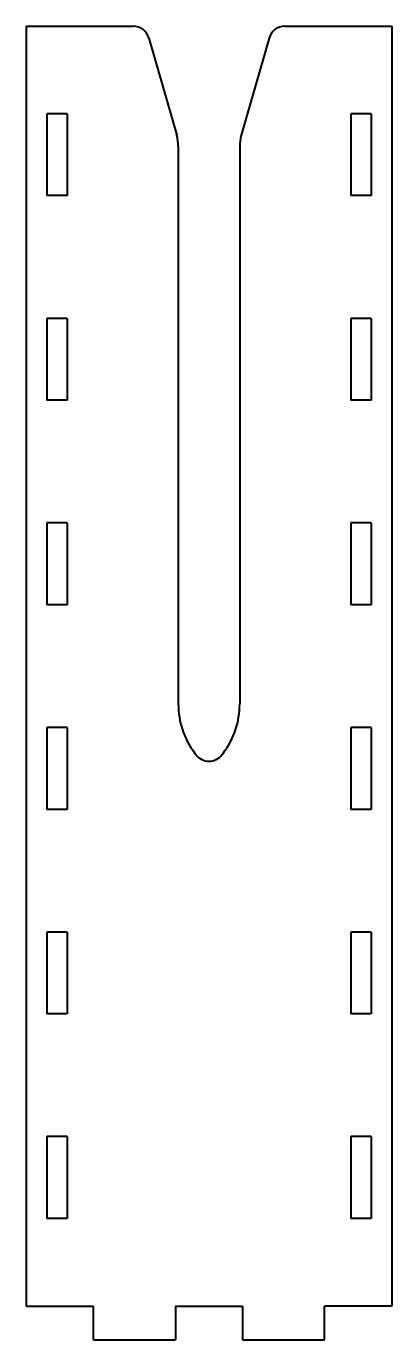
# Model space of a CAD drawing. Header units: inches. Extents: x -1.11 to 1.11, y -8.3 to -0.28.
import ezdxf

# ---------------------------------------------------------------- set-up
doc = ezdxf.new("R2010")
doc.units = ezdxf.units.IN
doc.header["$MEASUREMENT"] = 0
doc.layers.add('Visible', color=7, linetype='Continuous', lineweight=40)

msp = doc.modelspace()

# ---------------------------------------------------------------- linework, layer by layer
at = {"layer": 'Visible'}
for p, q in [((-1.115, -0.2753), (-1.115, -8.0954)), ((-1.115, -0.2753), (-0.4629, -0.2753)), ((0.4629, -0.2753), (1.115, -0.2753)), ((1.115, -0.2753), (1.115, -8.0954)), ((-0.3668, -0.3478), (-0.1971, -0.9416)), ((0.3668, -0.3478), (0.1971, -0.9416)), ((-0.99, -0.8103), (-0.99, -1.3103)), ((-0.865, -0.8103), (-0.99, -0.8103)), ((-0.865, -0.8103), (-0.865, -1.3103)), ((0.865, -0.8103), (0.865, -1.3103)), ((0.99, -0.8103), (0.865, -0.8103)), ((0.99, -0.8103), (0.99, -1.3103)), ((-0.1875, -1.0103), (-0.1875, -4.4159)), ((0.1875, -1.0103), (0.1875, -4.4159)), ((-0.865, -1.3103), (-0.99, -1.3103)), ((0.99, -1.3103), (0.865, -1.3103)), ((-0.99, -2.0603), (-0.99, -2.5603)), ((-0.865, -2.0603), (-0.99, -2.0603)), ((-0.865, -2.0603), (-0.865, -2.5603)), ((0.865, -2.0603), (0.865, -2.5603)), ((0.99, -2.0603), (0.865, -2.0603)), ((0.99, -2.0603), (0.99, -2.5603)), ((-0.865, -2.5603), (-0.99, -2.5603)), ((0.99, -2.5603), (0.865, -2.5603)), ((-0.99, -3.3103), (-0.99, -3.8103)), ((-0.865, -3.3103), (-0.99, -3.3103)), ((-0.865, -3.3103), (-0.865, -3.8103)), ((0.865, -3.3103), (0.865, -3.8103)), ((0.99, -3.3103), (0.865, -3.3103)), ((0.99, -3.3103), (0.99, -3.8103)), ((-0.865, -3.8103), (-0.99, -3.8103)), ((0.99, -3.8103), (0.865, -3.8103)), ((-0.99, -4.5603), (-0.99, -5.0603)), ((-0.865, -4.5603), (-0.99, -4.5603)), ((-0.865, -4.5603), (-0.865, -5.0603)), ((0.865, -4.5603), (0.865, -5.0603)), ((0.99, -4.5603), (0.865, -4.5603)), ((0.99, -4.5603), (0.99, -5.0603)), ((-0.0875, -4.7159), (-0.08, -4.7259)), ((0.08, -4.7259), (0.0875, -4.7159)), ((-0.865, -5.0603), (-0.99, -5.0603)), ((0.99, -5.0603), (0.865, -5.0603)), ((-0.99, -5.8103), (-0.99, -6.3103)), ((-0.865, -5.8103), (-0.99, -5.8103)), ((-0.865, -5.8103), (-0.865, -6.3103)), ((0.865, -5.8103), (0.865, -6.3103)), ((0.99, -5.8103), (0.865, -5.8103)), ((0.99, -5.8103), (0.99, -6.3103)), ((-0.865, -6.3103), (-0.99, -6.3103)), ((0.99, -6.3103), (0.865, -6.3103)), ((-0.99, -7.0603), (-0.99, -7.5603)), ((-0.865, -7.0603), (-0.99, -7.0603)), ((-0.865, -7.0603), (-0.865, -7.5603)), ((0.865, -7.0603), (0.865, -7.5603)), ((0.99, -7.0603), (0.865, -7.0603)), ((0.99, -7.0603), (0.99, -7.5603)), ((-0.865, -7.5603), (-0.99, -7.5603)), ((0.99, -7.5603), (0.865, -7.5603)), ((-1.115, -8.0954), (-0.705, -8.0954)), ((-0.705, -8.3012), (-0.705, -8.0954)), ((-0.205, -8.0954), (-0.205, -8.3012)), ((-0.205, -8.0954), (0.205, -8.0954)), ((0.205, -8.0954), (0.205, -8.3012)), ((0.705, -8.3012), (0.705, -8.0954)), ((1.115, -8.0954), (0.705, -8.0954)), ((-0.705, -8.3012), (-0.205, -8.3012)), ((0.205, -8.3012), (0.705, -8.3012))]:
    msp.add_line(p, q, dxfattribs=at)
for centre, radius, start, end in [((-0.4629, -0.3753), 0.1, 15.9454, 90), ((0.4629, -0.3753), 0.1, 90, 164.0546), ((-0.4375, -1.0103), 0.25, 0, 15.9454), ((0.4375, -1.0103), 0.25, 164.0546, 180), ((0.3125, -4.4159), 0.5, 180, 216.8699), ((-0.3125, -4.4159), 0.5, 323.1301, 0), ((0, -4.6659), 0.1, 216.8699, 323.1301)]:
    msp.add_arc(centre, radius, start, end, dxfattribs=at)

doc.saveas('drawing.dxf')
